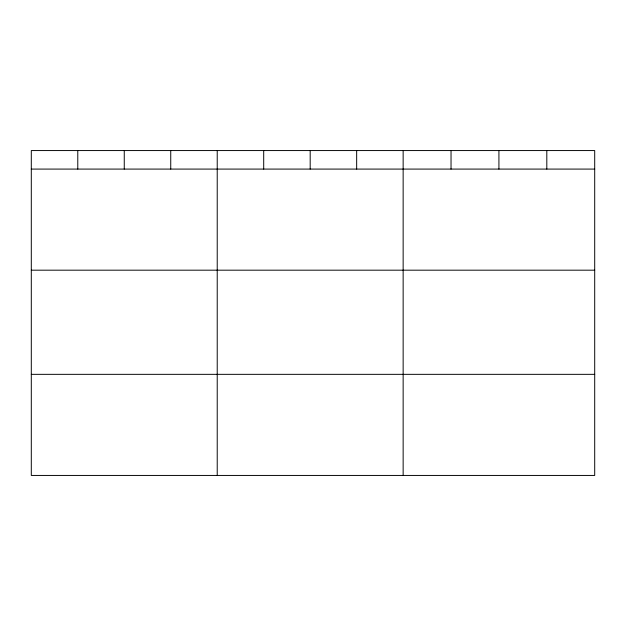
<?xml version="1.0" encoding="UTF-8"?>
<svg xmlns="http://www.w3.org/2000/svg" width="626" height="626" viewBox="0 0 626 626"><rect width="100%" height="100%" fill="white"/><g stroke="black" fill="none" stroke-linecap="round" stroke-linejoin="round"><path stroke-width="0.94" d="M594.7 270.182L594.7 150.561L31.3 150.561L31.3 475.439L594.7 475.439L594.7 270.182L31.3 270.182M31.3 169.083L594.7 169.083M31.3 374.34L594.7 374.34M546.811 150.561L546.811 169.083M498.922 150.561L498.922 169.083M451.033 150.561L451.033 169.083M403.144 150.561L403.144 475.439M356.663 150.561L356.663 169.083M310.183 150.561L310.183 169.083M263.702 150.561L263.702 169.083M217.222 150.561L217.222 475.439M170.741 150.561L170.741 169.083M124.261 150.561L124.261 169.083M77.781 150.561L77.781 169.083"/></g></svg>
